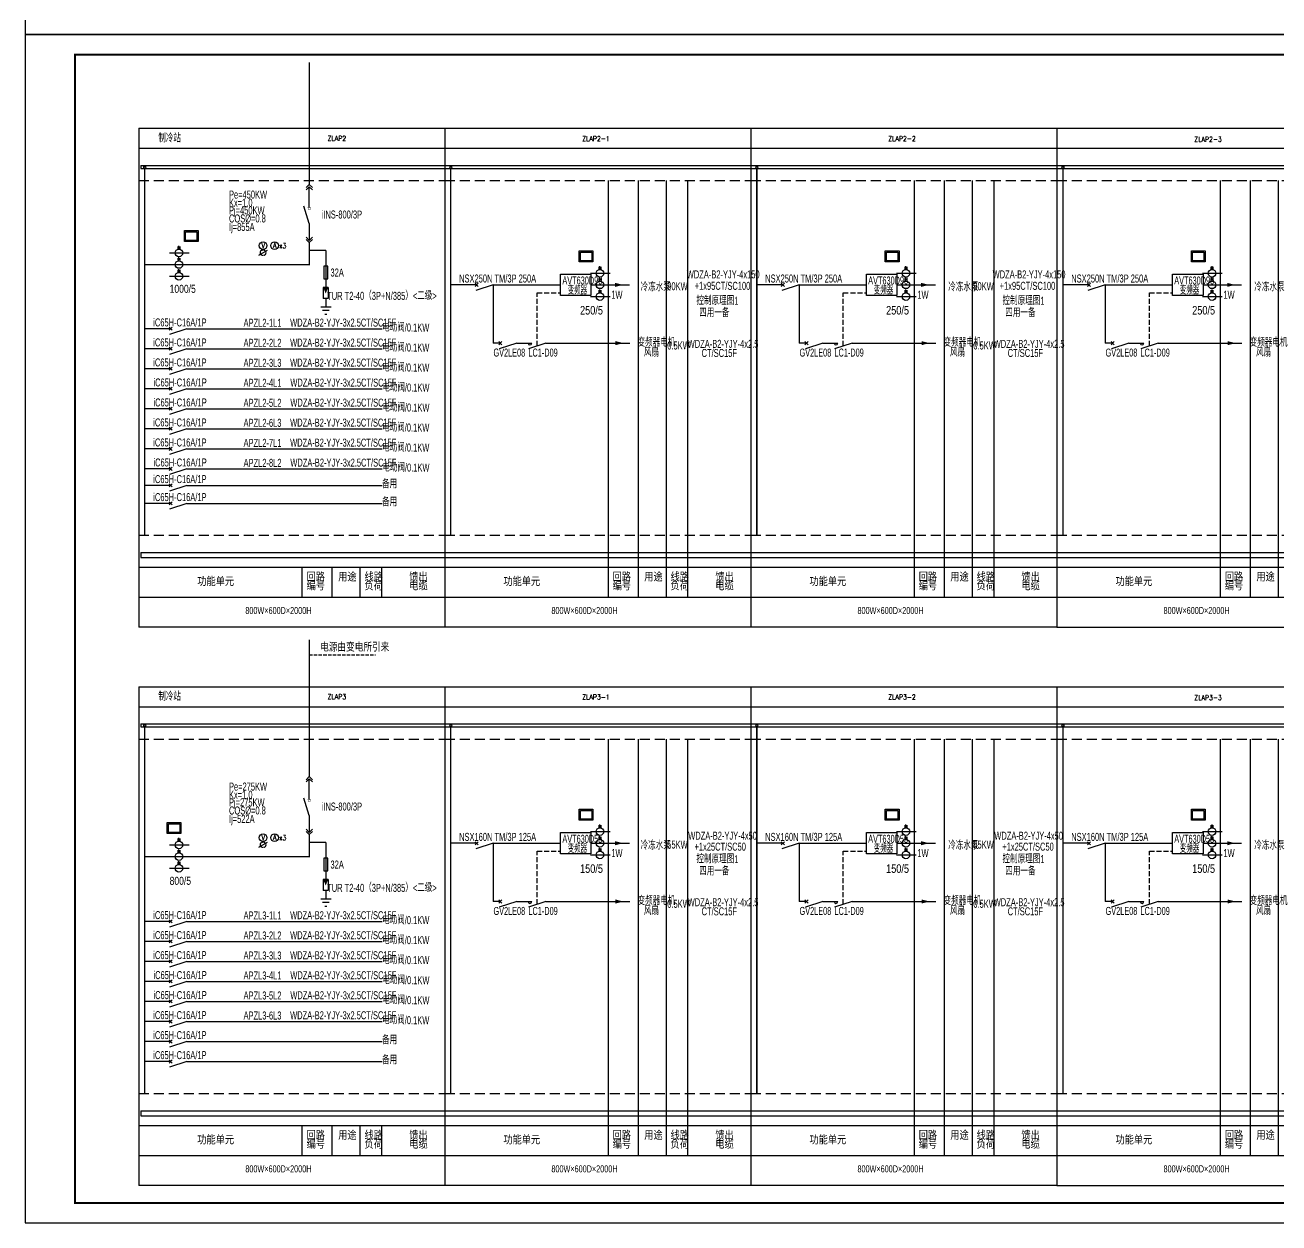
# Model space of a CAD drawing. Extents: x 562591 to 1355713, y 459382 to 835216.
# Drawn here: x 1229613 to 1292293, y 459382 to 519257 of the extents above; entities that cross this region are included whole.
import ezdxf
from ezdxf.enums import TextEntityAlignment as Align

# ---------------------------------------------------------------- set-up
doc = ezdxf.new("R2010")
doc.units = 0
doc.header["$LTSCALE"] = 1000
doc.header["$MEASUREMENT"] = 0
for name, pattern in [('__DASH', [0.35, 0.25, -0.1]), ('DASH', [0.35, 0.25, -0.1]), ('DASHED', [0.75, 0.5, -0.25])]:
    doc.linetypes.add(name, pattern=pattern)
for name, color, linetype in [('1', 8, 'Continuous'), ('ELEC', 3, 'Continuous'), ('elegend', 4, 'Continuous'), ('ENGLISH', 4, 'Continuous'), ('epath', 1, 'Continuous'), ('etext', 3, 'Continuous'), ('etxt', 3, 'Continuous'), ('G', 3, 'Continuous'), ('KX', 3, 'Continuous'), ('LINEAR', 1, 'Continuous'), ('R', 1, 'Continuous'), ('S3', 50, 'Continuous'), ('TEL_TITLE', 7, 'Continuous'), ('WIRE-照明', 1, 'Continuous'), ('动力平面尺寸标注层', 4, 'Continuous'), ('标注-动力', 7, 'Continuous'), ('照明平面导线层', 1, 'Continuous'), ('照明系统层', 1, 'Continuous')]:
    doc.layers.add(name, color=color, linetype=linetype)
doc.styles.add('denggao', font='jrs.shx', dxfattribs={"width": 0.7, "height": 400, "bigfont": 'hztxt.shx'})
doc.styles.add('hz', font='jrs.shx', dxfattribs={"width": 0.7, "bigfont": 'hztxt.shx'})
doc.styles.add('JHZ', font='jrs.shx', dxfattribs={"width": 0.5, "bigfont": 'hztxt.shx'})
doc.styles.add('ROMANS', font='ROMANS.shx', dxfattribs={"width": 0.8})

msp = doc.modelspace()

# ---------------------------------------------------------------- linework, layer by layer
at = {"color": 3, "ltscale": 0.3}
for p, q in [((1235404, 512233), (1281195, 512233, 0)), ((1235404, 512233), (1235404, 512083)), ((1235404, 512083), (1281195, 512083, 0)), ((1235404, 484323), (1281195, 484323, 0)), ((1235404, 484323), (1235404, 484173)), ((1235404, 484173), (1281195, 484173, 0))]:
    msp.add_line(p, q, dxfattribs=at)
at = {"color": 9, "linetype": 'DASHED'}
for p, q in [((1235295, 511480), (1250595, 511480, 0)), ((1250595, 511480, 0), (1250595, 511480, 0)), ((1250595, 511480, 0), (1265895, 511480, 0)), ((1265895, 511480, 0), (1281195, 511480, 0)), ((1281195, 511480, 0), (1281195, 511480, 0)), ((1281195, 511480, 0), (1296495, 511480, 0)), ((1235295, 493762, 0), (1250595, 493762, 0)), ((1250595, 493762, 0), (1250595, 493762, 0)), ((1250595, 493762, 0), (1265895, 493762, 0)), ((1265895, 493762, 0), (1281195, 493762, 0)), ((1281195, 493762, 0), (1281195, 493762, 0)), ((1281195, 493762, 0), (1296495, 493762, 0)), ((1235295, 483570), (1250595, 483570, 0)), ((1250595, 483570, 0), (1250595, 483570, 0)), ((1250595, 483570, 0), (1265895, 483570, 0)), ((1265895, 483570, 0), (1281195, 483570, 0)), ((1281195, 483570, 0), (1281195, 483570, 0)), ((1281195, 483570, 0), (1296495, 483570, 0)), ((1235295, 465852, 0), (1250595, 465852, 0)), ((1250595, 465852, 0), (1250595, 465852, 0)), ((1250595, 465852, 0), (1265895, 465852, 0)), ((1265895, 465852, 0), (1281195, 465852, 0)), ((1281195, 465852, 0), (1281195, 465852, 0)), ((1281195, 465852, 0), (1296495, 465852, 0))]:
    msp.add_line(p, q, dxfattribs=at)
at = {"color": 1, "ltscale": 0.3}
for p, q in [((1255652, 506271, 0), (1256381, 506271, 0)), ((1270952, 506271, 0), (1271681, 506271, 0)), ((1286252, 506271, 0), (1286981, 506271, 0)), ((1255652, 503358, 0), (1259846, 503358, 0)), ((1270952, 503358, 0), (1275146, 503358, 0)), ((1286252, 503358, 0), (1290446, 503358, 0)), ((1270952, 478361, 0), (1271681, 478361, 0)), ((1286252, 478361, 0), (1286981, 478361, 0)), ((1255652, 475448, 0), (1259846, 475448, 0)), ((1270952, 475448, 0), (1275146, 475448, 0)), ((1286252, 475448, 0), (1290446, 475448, 0))]:
    msp.add_line(p, q, dxfattribs=at)
at = {"layer": '1', "color": 7, "linetype": 'Continuous', "const_width": 15, "elevation": 0}
for points in [[(1243727, 510158), (1243910, 510158)], [(1243727, 480565), (1243910, 480565)]]:
    msp.add_lwpolyline(points, dxfattribs=at)
at = {"layer": '1', "color": 7, "linetype": 'Continuous', "const_width": 16.7, "elevation": 0}
for points in [[(1243822, 510144, 1), (1243822, 510027, 1)], [(1243822, 480551, 1), (1243822, 480435, 1)]]:
    msp.add_lwpolyline(points, format="xyb", close=True, dxfattribs=at)
at = {"layer": 'ELEC', "color": 7, "ltscale": 0.67}
for p, q in [((1243819, 511286, 0), (1243663, 511131, 0)), ((1243819, 511176, 0), (1243663, 511021, 0)), ((1243819, 511286, 0), (1243974, 511131, 0)), ((1243819, 511176, 0), (1243974, 511021, 0)), ((1243822, 509331, 0), (1243540, 510200, 0)), ((1243819, 508494, 0), (1243663, 508650, 0)), ((1243819, 508384, 0), (1243663, 508540, 0)), ((1243819, 508494, 0), (1243974, 508650, 0)), ((1243819, 508384, 0), (1243974, 508540, 0)), ((1255652, 503358, 0), (1254784, 503076, 0)), ((1270952, 503358, 0), (1270084, 503076, 0)), ((1286252, 503358, 0), (1285384, 503076, 0)), ((1243819, 481694, 0), (1243663, 481538, 0)), ((1243819, 481584, 0), (1243663, 481428, 0)), ((1243819, 481694, 0), (1243974, 481538, 0)), ((1243819, 481584, 0), (1243974, 481428, 0)), ((1243822, 479739, 0), (1243540, 480607, 0)), ((1243819, 478902, 0), (1243663, 479057, 0)), ((1243819, 478792, 0), (1243663, 478947, 0)), ((1243819, 478902, 0), (1243974, 479057, 0)), ((1243819, 478792, 0), (1243974, 478947, 0)), ((1255652, 475448, 0), (1254784, 475166, 0)), ((1270952, 475448, 0), (1270084, 475166, 0)), ((1286252, 475448, 0), (1285384, 475166, 0))]:
    msp.add_line(p, q, dxfattribs=at)
at = {"layer": 'ELEC', "color": 1, "ltscale": 0.67}
for p, q in [((1243819, 510158, 0), (1243819, 511176, 0)), ((1243819, 509345, 0), (1243819, 508494, 0)), ((1257900, 506271, 0), (1259827, 506271, 0)), ((1273200, 506271, 0), (1275127, 506271, 0)), ((1288500, 506271, 0), (1290427, 506271, 0)), ((1243819, 480565, 0), (1243819, 481584, 0)), ((1243819, 479753, 0), (1243819, 478902, 0)), ((1257900, 478361, 0), (1259827, 478361, 0)), ((1273200, 478361, 0), (1275127, 478361, 0)), ((1288500, 478361, 0), (1290427, 478361, 0))]:
    msp.add_line(p, q, dxfattribs=at)
at = {"layer": 'ELEC', "color": 7}
for p, q in [((1252271, 506194, 0), (1252118, 506348, 0)), ((1252118, 506194, 0), (1252271, 506348, 0)), ((1252271, 506194, 0), (1252118, 506348, 0)), ((1252118, 506194, 0), (1252271, 506348, 0)), ((1253007, 506271, 0), (1252139, 505989, 0)), ((1253007, 506271, 0), (1252139, 505989, 0)), ((1267571, 506194, 0), (1267418, 506348, 0)), ((1267418, 506194, 0), (1267571, 506348, 0)), ((1267571, 506194, 0), (1267418, 506348, 0)), ((1267418, 506194, 0), (1267571, 506348, 0)), ((1268307, 506271, 0), (1267439, 505989, 0)), ((1268307, 506271, 0), (1267439, 505989, 0)), ((1282871, 506194, 0), (1282718, 506348, 0)), ((1282718, 506194, 0), (1282871, 506348, 0)), ((1282871, 506194, 0), (1282718, 506348, 0)), ((1282718, 506194, 0), (1282871, 506348, 0)), ((1283607, 506271, 0), (1282739, 505989, 0)), ((1283607, 506271, 0), (1282739, 505989, 0)), ((1236963, 504000, 0), (1236810, 504153, 0)), ((1236810, 504000, 0), (1236963, 504153, 0)), ((1237699, 504076, 0), (1236831, 503795, 0)), ((1253453, 503281, 0), (1253299, 503435, 0)), ((1253299, 503281, 0), (1253453, 503435, 0)), ((1253453, 503281, 0), (1253299, 503435, 0)), ((1253299, 503281, 0), (1253453, 503435, 0)), ((1254189, 503358, 0), (1253320, 503076, 0)), ((1254189, 503358, 0), (1253320, 503076, 0)), ((1268753, 503281, 0), (1268599, 503435, 0)), ((1268599, 503281, 0), (1268753, 503435, 0)), ((1268753, 503281, 0), (1268599, 503435, 0)), ((1268599, 503281, 0), (1268753, 503435, 0)), ((1269489, 503358, 0), (1268620, 503076, 0)), ((1269489, 503358, 0), (1268620, 503076, 0)), ((1284053, 503281, 0), (1283899, 503435, 0)), ((1283899, 503281, 0), (1284053, 503435, 0)), ((1284053, 503281, 0), (1283899, 503435, 0)), ((1283899, 503281, 0), (1284053, 503435, 0)), ((1284789, 503358, 0), (1283920, 503076, 0)), ((1284789, 503358, 0), (1283920, 503076, 0)), ((1236963, 503000, 0), (1236810, 503153, 0)), ((1236810, 503000, 0), (1236963, 503153, 0)), ((1237699, 503076, 0), (1236831, 502795, 0)), ((1236963, 502000, 0), (1236810, 502153, 0)), ((1236810, 502000, 0), (1236963, 502153, 0)), ((1237699, 502076, 0), (1236831, 501795, 0)), ((1236971, 501000, 0), (1236818, 501153, 0)), ((1236818, 501000, 0), (1236971, 501153, 0)), ((1237707, 501076, 0), (1236839, 500795, 0)), ((1236971, 500000, 0), (1236818, 500153, 0)), ((1236818, 500000, 0), (1236971, 500153, 0)), ((1237707, 500076, 0), (1236839, 499795, 0)), ((1236963, 499000, 0), (1236810, 499153, 0)), ((1236810, 499000, 0), (1236963, 499153, 0)), ((1237699, 499076, 0), (1236831, 498795, 0)), ((1236963, 498000, 0), (1236810, 498153, 0)), ((1236810, 498000, 0), (1236963, 498153, 0)), ((1237699, 498076, 0), (1236831, 497795, 0)), ((1236971, 497000, 0), (1236818, 497153, 0)), ((1236818, 497000, 0), (1236971, 497153, 0)), ((1237707, 497076, 0), (1236839, 496795, 0)), ((1236963, 496169, 0), (1236810, 496322, 0)), ((1236810, 496169, 0), (1236963, 496322, 0)), ((1237699, 496245, 0), (1236831, 495964, 0)), ((1236963, 495269, 0), (1236810, 495422, 0)), ((1236810, 495269, 0), (1236963, 495422, 0)), ((1237699, 495346, 0), (1236831, 495064, 0)), ((1252271, 478284, 0), (1252118, 478438, 0)), ((1252118, 478284, 0), (1252271, 478438, 0)), ((1252271, 478284, 0), (1252118, 478438, 0)), ((1252118, 478284, 0), (1252271, 478438, 0)), ((1253007, 478361, 0), (1252139, 478079, 0)), ((1253007, 478361, 0), (1252139, 478079, 0)), ((1267571, 478284, 0), (1267418, 478438, 0)), ((1267418, 478284, 0), (1267571, 478438, 0)), ((1267571, 478284, 0), (1267418, 478438, 0)), ((1267418, 478284, 0), (1267571, 478438, 0)), ((1268307, 478361, 0), (1267439, 478079, 0)), ((1268307, 478361, 0), (1267439, 478079, 0)), ((1282871, 478284, 0), (1282718, 478438, 0)), ((1282718, 478284, 0), (1282871, 478438, 0)), ((1282871, 478284, 0), (1282718, 478438, 0)), ((1282718, 478284, 0), (1282871, 478438, 0)), ((1283607, 478361, 0), (1282739, 478079, 0)), ((1283607, 478361, 0), (1282739, 478079, 0)), ((1253453, 475371, 0), (1253299, 475524, 0)), ((1253299, 475371, 0), (1253453, 475524, 0)), ((1253453, 475371, 0), (1253299, 475524, 0)), ((1253299, 475371, 0), (1253453, 475524, 0)), ((1254189, 475448, 0), (1253320, 475166, 0)), ((1254189, 475448, 0), (1253320, 475166, 0)), ((1268753, 475371, 0), (1268599, 475524, 0)), ((1268599, 475371, 0), (1268753, 475524, 0)), ((1268753, 475371, 0), (1268599, 475524, 0)), ((1268599, 475371, 0), (1268753, 475524, 0)), ((1269489, 475448, 0), (1268620, 475166, 0)), ((1269489, 475448, 0), (1268620, 475166, 0)), ((1284053, 475371, 0), (1283899, 475524, 0)), ((1283899, 475371, 0), (1284053, 475524, 0)), ((1284053, 475371, 0), (1283899, 475524, 0)), ((1283899, 475371, 0), (1284053, 475524, 0)), ((1284789, 475448, 0), (1283920, 475166, 0)), ((1284789, 475448, 0), (1283920, 475166, 0)), ((1236963, 474375, 0), (1236810, 474528, 0)), ((1236810, 474375, 0), (1236963, 474528, 0)), ((1237699, 474452, 0), (1236831, 474170, 0)), ((1236963, 473375, 0), (1236810, 473528, 0)), ((1236810, 473375, 0), (1236963, 473528, 0)), ((1237699, 473452, 0), (1236831, 473170, 0)), ((1236963, 472375, 0), (1236810, 472528, 0)), ((1236810, 472375, 0), (1236963, 472528, 0)), ((1237699, 472452, 0), (1236831, 472170, 0)), ((1236971, 471375, 0), (1236818, 471528, 0)), ((1236818, 471375, 0), (1236971, 471528, 0)), ((1237707, 471452, 0), (1236839, 471170, 0)), ((1236971, 470375, 0), (1236818, 470528, 0)), ((1236818, 470375, 0), (1236971, 470528, 0)), ((1237707, 470452, 0), (1236839, 470170, 0)), ((1236963, 469375, 0), (1236810, 469528, 0)), ((1236810, 469375, 0), (1236963, 469528, 0)), ((1237699, 469452, 0), (1236831, 469170, 0)), ((1236963, 468375, 0), (1236810, 468528, 0)), ((1236810, 468375, 0), (1236963, 468528, 0)), ((1237699, 468452, 0), (1236831, 468170, 0)), ((1236963, 467375, 0), (1236810, 467528, 0)), ((1236810, 467375, 0), (1236963, 467528, 0)), ((1237699, 467452, 0), (1236831, 467170, 0))]:
    msp.add_line(p, q, dxfattribs=at)
at = {"layer": 'ELEC', "linetype": 'DASH', "ltscale": 0.67}
msp.add_line((1243819, 487770, 0), (1247135, 487770, 0), dxfattribs=at)
at = {"layer": 'ELEC'}
for centre in [(1235595, 512158, 0), (1250895, 512158), (1266195, 512158, 0), (1281495, 512158, 0), (1235595, 484248, 0), (1250895, 484248), (1266195, 484248, 0), (1281495, 484248, 0)]:
    msp.add_circle(centre, 53.6, dxfattribs=at)
at = {"layer": 'ELEC', "color": 7, "ltscale": 0.67}
for centre in [(1254850, 503358, 0), (1270150, 503358, 0), (1285450, 503358, 0), (1254850, 475448, 0), (1270150, 475448, 0), (1285450, 475448, 0)]:
    msp.add_arc(centre, 91.8, 180, 0, dxfattribs=at)
at = {"layer": 'elegend', "color": 3, "linetype": 'Continuous'}
for p, q in [((1244766, 506142, 0), (1244516, 506142, 0)), ((1244766, 506142, 0), (1244766, 505595, 0)), ((1244766, 505595, 0), (1244516, 505595, 0)), ((1244766, 476549, 0), (1244516, 476549, 0)), ((1244766, 476549, 0), (1244766, 476003, 0)), ((1244766, 476003, 0), (1244516, 476003, 0))]:
    msp.add_line(p, q, dxfattribs=at)
for points in [[(1244641, 505838, 0), (1244766, 506142, 0), (1244516, 506142, 0), (1244766, 506142, 0)], [(1244641, 476246, 0), (1244766, 476549, 0), (1244516, 476549, 0), (1244766, 476549, 0)]]:
    msp.add_solid(points, dxfattribs=at)
at = {"layer": 'epath'}
for p, q in [((1244641, 507988, 0), (1243819, 507988, 0)), ((1252195, 506271, 0), (1250895, 506271, 0)), ((1252195, 506271, 0), (1250895, 506271, 0)), ((1252195, 506271, 0), (1250895, 506271, 0)), ((1253007, 506271, 0), (1255652, 506271, 0)), ((1267495, 506271, 0), (1266195, 506271, 0)), ((1267495, 506271, 0), (1266195, 506271, 0)), ((1267495, 506271, 0), (1266195, 506271, 0)), ((1268307, 506271, 0), (1270952, 506271, 0)), ((1282795, 506271, 0), (1281495, 506271, 0)), ((1282795, 506271, 0), (1281495, 506271, 0)), ((1282795, 506271, 0), (1281495, 506271, 0)), ((1283607, 506271, 0), (1286252, 506271, 0)), ((1236887, 504076, 0), (1235587, 504076, 0)), ((1237699, 504076, 0), (1247457, 504076, 0)), ((1254189, 503358, 0), (1254942, 503358, 0)), ((1269489, 503358, 0), (1270242, 503358, 0)), ((1284789, 503358, 0), (1285542, 503358, 0)), ((1236887, 503076, 0), (1235587, 503076, 0)), ((1237699, 503076, 0), (1247457, 503076, 0)), ((1236887, 502076, 0), (1235587, 502076, 0)), ((1237699, 502076, 0), (1247457, 502076, 0)), ((1236895, 501076, 0), (1235595, 501076, 0)), ((1237707, 501076, 0), (1247465, 501076, 0)), ((1236895, 500076, 0), (1235595, 500076, 0)), ((1237707, 500076, 0), (1247465, 500076, 0)), ((1236887, 499076, 0), (1235587, 499076, 0)), ((1237699, 499076, 0), (1247457, 499076, 0)), ((1236887, 498076, 0), (1235587, 498076, 0)), ((1237699, 498076, 0), (1247457, 498076, 0)), ((1236895, 497076, 0), (1235595, 497076, 0)), ((1237707, 497076, 0), (1247465, 497076, 0)), ((1236887, 496245, 0), (1235587, 496245, 0)), ((1237699, 496245, 0), (1247457, 496245, 0)), ((1236887, 495346, 0), (1235587, 495346, 0)), ((1237699, 495346, 0), (1247457, 495346, 0)), ((1244641, 478396, 0), (1243819, 478396, 0)), ((1252195, 478361, 0), (1250895, 478361, 0)), ((1252195, 478361, 0), (1250895, 478361, 0)), ((1252195, 478361, 0), (1250895, 478361, 0)), ((1253007, 478361, 0), (1256381, 478361, 0)), ((1267495, 478361, 0), (1266195, 478361, 0)), ((1267495, 478361, 0), (1266195, 478361, 0)), ((1267495, 478361, 0), (1266195, 478361, 0)), ((1268307, 478361, 0), (1270952, 478361, 0)), ((1282795, 478361, 0), (1281495, 478361, 0)), ((1282795, 478361, 0), (1281495, 478361, 0)), ((1282795, 478361, 0), (1281495, 478361, 0)), ((1283607, 478361, 0), (1286252, 478361, 0)), ((1254189, 475448, 0), (1254942, 475448, 0)), ((1269489, 475448, 0), (1270242, 475448, 0)), ((1284789, 475448, 0), (1285542, 475448, 0)), ((1236887, 474452, 0), (1235587, 474452, 0)), ((1237699, 474452, 0), (1247457, 474452, 0)), ((1236887, 473452, 0), (1235587, 473452, 0)), ((1237699, 473452, 0), (1247457, 473452, 0)), ((1236887, 472452, 0), (1235587, 472452, 0)), ((1237699, 472452, 0), (1247457, 472452, 0)), ((1236895, 471452, 0), (1235595, 471452, 0)), ((1237707, 471452, 0), (1247465, 471452, 0)), ((1236895, 470452, 0), (1235595, 470452, 0)), ((1237707, 470452, 0), (1247465, 470452, 0)), ((1236887, 469452, 0), (1235587, 469452, 0)), ((1237699, 469452, 0), (1247457, 469452, 0)), ((1236887, 468452, 0), (1235587, 468452, 0)), ((1237699, 468452, 0), (1247457, 468452, 0)), ((1236887, 467452, 0), (1235587, 467452, 0)), ((1237699, 467452, 0), (1247457, 467452, 0))]:
    msp.add_line(p, q, dxfattribs=at)
at = {"layer": 'etext', "elevation": 0}
for points in [[(1259108, 506271, 202, 0, 0), (1259506, 506271, 0, 0, 0)], [(1274408, 506271, 202, 0, 0), (1274806, 506271, 0, 0, 0)], [(1289708, 506271, 202, 0, 0), (1290106, 506271, 0, 0, 0)], [(1259127, 503358, 202, 0, 0), (1259525, 503358, 0, 0, 0)], [(1274427, 503358, 202, 0, 0), (1274825, 503358, 0, 0, 0)], [(1289727, 503358, 202, 0, 0), (1290125, 503358, 0, 0, 0)], [(1259108, 478361, 202, 0, 0), (1259506, 478361, 0, 0, 0)], [(1274408, 478361, 202, 0, 0), (1274806, 478361, 0, 0, 0)], [(1289708, 478361, 202, 0, 0), (1290106, 478361, 0, 0, 0)], [(1259127, 475448, 202, 0, 0), (1259525, 475448, 0, 0, 0)], [(1274427, 475448, 202, 0, 0), (1274825, 475448, 0, 0, 0)], [(1289727, 475448, 202, 0, 0), (1290125, 475448, 0, 0, 0)]]:
    msp.add_lwpolyline(points, format="xyseb", dxfattribs=at)
at = {"layer": 'etxt'}
for p, q in [((1244516, 506142, 0), (1244516, 505595, 0)), ((1244516, 476549, 0), (1244516, 476003, 0))]:
    msp.add_line(p, q, dxfattribs=at)
at = {"layer": 'G'}
for p, q in [((1237225, 508175, 0), (1237382, 508175, 0)), ((1237225, 508112, 0), (1237382, 508112, 0)), ((1237304, 508056, 0), (1237304, 508228, 0)), ((1241294, 507757), (1241737, 508014)), ((1241466, 508045), (1241466, 507993)), ((1241466, 507757), (1241466, 507721)), ((1241556, 508045), (1241556, 507993)), ((1241556, 507757), (1241556, 507721)), ((1237225, 507594, 0), (1237382, 507594, 0)), ((1237225, 507531, 0), (1237382, 507531, 0)), ((1237304, 507476, 0), (1237304, 507648, 0)), ((1237225, 507007, 0), (1237382, 507007, 0)), ((1237225, 506944, 0), (1237382, 506944, 0)), ((1237304, 506889, 0), (1237304, 507061, 0)), ((1235407, 492896, 0), (1281195, 492896, 0)), ((1235407, 492896, 0), (1235407, 492646, 0)), ((1235407, 492646, 0), (1281195, 492646, 0)), ((1237225, 478582, 0), (1237382, 478582, 0)), ((1237225, 478519, 0), (1237382, 478519, 0)), ((1237304, 478464, 0), (1237304, 478636, 0)), ((1241294, 478165), (1241737, 478422)), ((1241466, 478453), (1241466, 478400)), ((1241556, 478453), (1241556, 478400)), ((1237225, 478002, 0), (1237382, 478002, 0)), ((1237225, 477939, 0), (1237382, 477939, 0)), ((1237304, 477883, 0), (1237304, 478055, 0)), ((1241466, 478165), (1241466, 478128)), ((1241556, 478165), (1241556, 478128)), ((1237225, 477415, 0), (1237382, 477415, 0)), ((1237225, 477352, 0), (1237382, 477352, 0)), ((1237304, 477296, 0), (1237304, 477469, 0)), ((1235407, 464986, 0), (1281195, 464986, 0)), ((1235407, 464986, 0), (1235407, 464736, 0)), ((1235407, 464736, 0), (1281195, 464736, 0))]:
    msp.add_line(p, q, dxfattribs=at)
at = {"layer": 'G', "const_width": 70, "elevation": 0}
for points in [[(1243819, 517395), (1243819, 511286)], [(1235595, 512085), (1235595, 493762)], [(1250895, 512085), (1250895, 493762)], [(1266195, 512085), (1266195, 493762)], [(1281495, 512085), (1281495, 493762)], [(1243819, 508384), (1243819, 507287), (1235591, 507287)], [(1243819, 488537), (1243819, 481694)], [(1235595, 484175), (1235595, 465852)], [(1250895, 484175), (1250895, 465852)], [(1266195, 484175), (1266195, 465852)], [(1281495, 484175), (1281495, 465852)], [(1243819, 478792), (1243819, 477694), (1235591, 477694)]]:
    msp.add_lwpolyline(points, dxfattribs=at)
at = {"layer": 'G', "color": 4}
for points in [[(1241742, 508017, 0, 51.2, 0), (1241521, 507889, 51.2, 51.2, 0)], [(1241742, 478425, 0, 51.2, 0), (1241521, 478296, 51.2, 51.2, 0)]]:
    msp.add_lwpolyline(points, format="xyseb", dxfattribs=at)
at = {"layer": 'G'}
for centre, radius in [((1241511, 508232), 192), ((1242086, 508232), 192), ((1237304, 507867, 0), 189), ((1237304, 507287, 0), 189), ((1237304, 506700, 0), 189), ((1237304, 478275, 0), 189), ((1241511, 478639), 192), ((1242086, 478639), 192), ((1237304, 477694, 0), 189), ((1237304, 477107, 0), 189)]:
    msp.add_circle(centre, radius, dxfattribs=at)
for centre, start, end in [((1241476, 507875), 94.55199, 265.44801), ((1241546, 507875), 274.55199, 85.44801), ((1241476, 478282), 94.55199, 265.44801), ((1241546, 478282), 274.55199, 85.44801)]:
    msp.add_arc(centre, 118, start, end, dxfattribs=at)
at = {"layer": 'KX', "color": 3}
for p, q in [((1244540, 507207, 0), (1244540, 506569, 0)), ((1244742, 507207, 0), (1244540, 507207, 0)), ((1244742, 506569, 0), (1244742, 507207, 0)), ((1244540, 506569, 0), (1244742, 506569, 0)), ((1244390, 505167, 0), (1244912, 505167, 0)), ((1244807, 504992, 0), (1244484, 504992, 0)), ((1244692, 504788, 0), (1244595, 504788, 0)), ((1244540, 477614, 0), (1244540, 476977, 0)), ((1244742, 477614, 0), (1244540, 477614, 0)), ((1244742, 476977, 0), (1244742, 477614, 0)), ((1244540, 476977, 0), (1244742, 476977, 0)), ((1244390, 475575, 0), (1244912, 475575, 0)), ((1244807, 475399, 0), (1244484, 475399, 0)), ((1244692, 475196, 0), (1244595, 475196, 0))]:
    msp.add_line(p, q, dxfattribs=at)
at = {"layer": 'LINEAR', "linetype": 'Continuous'}
for p, q in [((1244641, 507988, 0), (1244641, 506142, 0)), ((1244651, 505594, 0), (1244651, 505167, 0)), ((1244641, 478396, 0), (1244641, 476549, 0)), ((1244651, 476001, 0), (1244651, 475575, 0))]:
    msp.add_line(p, q, dxfattribs=at)
at = {"layer": 'R', "color": 6}
for p, q in [((1236825, 507867, 0), (1237810, 507867, 0)), ((1236825, 506700, 0), (1237810, 506700, 0)), ((1236825, 478275, 0), (1237810, 478275, 0)), ((1236825, 477107, 0), (1237810, 477107, 0))]:
    msp.add_line(p, q, dxfattribs=at)
at = {"layer": 'S3', "color": 3}
for p, q in [((1235295, 514096), (1235295, 489161, 0)), ((1235295, 514096), (1281195, 514096, 0)), ((1250595, 514096, 0), (1250595, 489161, 0)), ((1250595, 514096, 0), (1250595, 489161, 0)), ((1250595, 514096, 0), (1250595, 489161, 0)), ((1250595, 514096, 0), (1250595, 489161, 0)), ((1250595, 514096, 0), (1250595, 489161, 0)), ((1265895, 514096, 0), (1265895, 489161, 0)), ((1265895, 514096, 0), (1265895, 489161, 0)), ((1265895, 514096, 0), (1265895, 489161, 0)), ((1265895, 514096, 0), (1265895, 489161, 0)), ((1265895, 514096, 0), (1265895, 489161, 0)), ((1265895, 514096, 0), (1265895, 489161, 0)), ((1265895, 514096, 0), (1265895, 489161, 0)), ((1265895, 514096, 0), (1265895, 489161, 0)), ((1265895, 514096, 0), (1265895, 489161, 0)), ((1265895, 514096, 0), (1265895, 489161, 0)), ((1265895, 514096, 0), (1265895, 489161, 0)), ((1281195, 514096, 0), (1281195, 489161, 0)), ((1281195, 514096, 0), (1281195, 489161, 0)), ((1281195, 514096, 0), (1281195, 489161, 0)), ((1281195, 514096, 0), (1281195, 489161, 0)), ((1281195, 514096, 0), (1281195, 489161, 0)), ((1281195, 514096, 0), (1281195, 489161, 0)), ((1281195, 514096, 0), (1281195, 489161, 0)), ((1281195, 514096, 0), (1281195, 489161, 0)), ((1281195, 514096, 0), (1281195, 489161, 0)), ((1281195, 514096, 0), (1281195, 489161, 0)), ((1281195, 514096, 0), (1281195, 489161, 0)), ((1281195, 514096, 0), (1281195, 489161, 0)), ((1281195, 514096, 0), (1281195, 489161, 0)), ((1281195, 514096, 0), (1281195, 489161, 0)), ((1281195, 514096, 0), (1281195, 489161, 0)), ((1281195, 514096, 0), (1281195, 489161, 0)), ((1281195, 514096, 0), (1281195, 489161, 0)), ((1281195, 514096, 0), (1281195, 489161, 0)), ((1281195, 514096, 0), (1296495, 514096, 0)), ((1235295, 513096, 0), (1281195, 513096, 0)), ((1281195, 513096, 0), (1296495, 513096, 0)), ((1281195, 512233, 0), (1296495, 512233, 0)), ((1258755, 511480), (1258755, 490661, 0)), ((1260255, 511480), (1260255, 490661, 0)), ((1261655, 511480), (1261655, 490661, 0)), ((1262735, 511480), (1262735, 490661, 0)), ((1274055, 511480, 0), (1274055, 490661, 0)), ((1275555, 511480, 0), (1275555, 490661, 0)), ((1276955, 511480, 0), (1276955, 490661, 0)), ((1278035, 511480, 0), (1278035, 490661, 0)), ((1281195, 512083, 0), (1296495, 512083, 0)), ((1289355, 511480, 0), (1289355, 490661, 0)), ((1290855, 511480, 0), (1290855, 490661, 0)), ((1292255, 511480, 0), (1292255, 490661, 0)), ((1281195, 492896, 0), (1296495, 492896, 0)), ((1235295, 492161, 0), (1281195, 492161, 0)), ((1243455, 492161, 0), (1243455, 490661, 0)), ((1244955, 492161, 0), (1244955, 490661, 0)), ((1246355, 492161, 0), (1246355, 490661, 0)), ((1247435, 492161, 0), (1247435, 490661, 0)), ((1281195, 492646, 0), (1296495, 492646, 0)), ((1281195, 492161, 0), (1296495, 492161, 0)), ((1235295, 490661, 0), (1250595, 490661, 0)), ((1235295, 490661, 0), (1281195, 490661, 0)), ((1281195, 490661, 0), (1296495, 490661, 0)), ((1235295, 489173, 0), (1281195, 489173, 0)), ((1281195, 489161, 0), (1296495, 489161, 0)), ((1235295, 486186), (1235295, 461251, 0)), ((1235295, 486186), (1281195, 486186, 0)), ((1250595, 486186, 0), (1250595, 461251, 0)), ((1250595, 486186, 0), (1250595, 461251, 0)), ((1250595, 486186, 0), (1250595, 461251, 0)), ((1250595, 486186, 0), (1250595, 461251, 0)), ((1250595, 486186, 0), (1250595, 461251, 0)), ((1265895, 486186, 0), (1265895, 461251, 0)), ((1265895, 486186, 0), (1265895, 461251, 0)), ((1265895, 486186, 0), (1265895, 461251, 0)), ((1265895, 486186, 0), (1265895, 461251, 0)), ((1265895, 486186, 0), (1265895, 461251, 0)), ((1265895, 486186, 0), (1265895, 461251, 0)), ((1265895, 486186, 0), (1265895, 461251, 0)), ((1265895, 486186, 0), (1265895, 461251, 0)), ((1265895, 486186, 0), (1265895, 461251, 0)), ((1265895, 486186, 0), (1265895, 461251, 0)), ((1265895, 486186, 0), (1265895, 461251, 0)), ((1281195, 486186, 0), (1281195, 461251, 0)), ((1281195, 486186, 0), (1281195, 461251, 0)), ((1281195, 486186, 0), (1281195, 461251, 0)), ((1281195, 486186, 0), (1281195, 461251, 0)), ((1281195, 486186, 0), (1281195, 461251, 0)), ((1281195, 486186, 0), (1281195, 461251, 0)), ((1281195, 486186, 0), (1281195, 461251, 0)), ((1281195, 486186, 0), (1281195, 461251, 0)), ((1281195, 486186, 0), (1281195, 461251, 0)), ((1281195, 486186, 0), (1281195, 461251, 0)), ((1281195, 486186, 0), (1281195, 461251, 0)), ((1281195, 486186, 0), (1281195, 461251, 0)), ((1281195, 486186, 0), (1281195, 461251, 0)), ((1281195, 486186, 0), (1281195, 461251, 0)), ((1281195, 486186, 0), (1281195, 461251, 0)), ((1281195, 486186, 0), (1281195, 461251, 0)), ((1281195, 486186, 0), (1281195, 461251, 0)), ((1281195, 486186, 0), (1281195, 461251, 0)), ((1281195, 486186, 0), (1296495, 486186, 0)), ((1235295, 485186, 0), (1281195, 485186, 0)), ((1281195, 485186, 0), (1296495, 485186, 0)), ((1281195, 484323, 0), (1296495, 484323, 0)), ((1281195, 484173, 0), (1296495, 484173, 0)), ((1258755, 483570), (1258755, 462751, 0)), ((1260255, 483570), (1260255, 462751, 0)), ((1261655, 483570), (1261655, 462751, 0)), ((1262735, 483570), (1262735, 462751, 0)), ((1274055, 483570, 0), (1274055, 462751, 0)), ((1275555, 483570, 0), (1275555, 462751, 0)), ((1276955, 483570, 0), (1276955, 462751, 0)), ((1278035, 483570, 0), (1278035, 462751, 0)), ((1289355, 483570, 0), (1289355, 462751, 0)), ((1290855, 483570, 0), (1290855, 462751, 0)), ((1292255, 483570, 0), (1292255, 462751, 0)), ((1281195, 464986, 0), (1296495, 464986, 0)), ((1281195, 464736, 0), (1296495, 464736, 0)), ((1235295, 464251, 0), (1281195, 464251, 0)), ((1243455, 464251, 0), (1243455, 462751, 0)), ((1244955, 464251, 0), (1244955, 462751, 0)), ((1246355, 464251, 0), (1246355, 462751, 0)), ((1247435, 464251, 0), (1247435, 462751, 0)), ((1281195, 464251, 0), (1296495, 464251, 0)), ((1235295, 462751, 0), (1250595, 462751, 0)), ((1235295, 462751, 0), (1281195, 462751, 0)), ((1281195, 462751, 0), (1296495, 462751, 0)), ((1235295, 461263, 0), (1281195, 461263, 0)), ((1281195, 461251, 0), (1296495, 461251, 0))]:
    msp.add_line(p, q, dxfattribs=at)
at = {"layer": 'TEL_TITLE'}
for points in [[(1229613, 518782), (1355713, 518782), (1355713, 578182), (1229613, 578182)], [(1229613, 459382), (1355713, 459382), (1355713, 518782), (1229613, 518782)]]:
    msp.add_lwpolyline(points, close=True, dxfattribs=at)
at = {"layer": 'TEL_TITLE', "const_width": 100}
msp.add_lwpolyline([(1232113, 460382), (1354713, 460382), (1354713, 517782), (1232113, 517782)], close=True, dxfattribs=at)
at = {"layer": 'WIRE-照明'}
for p, q in [((1253007, 506271, 0), (1253007, 503358, 0)), ((1268307, 506271, 0), (1268307, 503358, 0)), ((1283607, 506271, 0), (1283607, 503358, 0)), ((1253376, 503358, 0), (1253007, 503358, 0)), ((1268676, 503358, 0), (1268307, 503358, 0)), ((1283976, 503358, 0), (1283607, 503358, 0)), ((1253007, 478361, 0), (1253007, 475448, 0)), ((1268307, 478361, 0), (1268307, 475448, 0)), ((1283607, 478361, 0), (1283607, 475448, 0)), ((1253376, 475448, 0), (1253007, 475448, 0)), ((1268676, 475448, 0), (1268307, 475448, 0)), ((1283976, 475448, 0), (1283607, 475448, 0))]:
    msp.add_line(p, q, dxfattribs=at)
at = {"layer": 'WIRE-照明', "linetype": '__DASH'}
for p, q in [((1255218, 503217, 0), (1255218, 505874, 0)), ((1255218, 505874, 0), (1256381, 505874, 0)), ((1270518, 503217, 0), (1270518, 505874, 0)), ((1270518, 505874, 0), (1271681, 505874, 0)), ((1285818, 503217, 0), (1285818, 505874, 0)), ((1285818, 505874, 0), (1286981, 505874, 0)), ((1255218, 475307, 0), (1255218, 477963, 0)), ((1255218, 477963, 0), (1256381, 477963, 0)), ((1270518, 475307, 0), (1270518, 477963, 0)), ((1270518, 477963, 0), (1271681, 477963, 0)), ((1285818, 475307, 0), (1285818, 477963, 0)), ((1285818, 477963, 0), (1286981, 477963, 0))]:
    msp.add_line(p, q, dxfattribs=at)
at = {"layer": '标注-动力', "ltscale": 0.3, "elevation": 0}
for points in [[(1237580, 508988), (1238264, 508988), (1238264, 508432), (1237580, 508432)], [(1257317, 507972), (1258001, 507972), (1258001, 507416), (1257317, 507416)], [(1272617, 507972), (1273301, 507972), (1273301, 507416), (1272617, 507416)], [(1287917, 507972), (1288601, 507972), (1288601, 507416), (1287917, 507416)], [(1257317, 480062), (1258001, 480062), (1258001, 479506), (1257317, 479506)], [(1272617, 480062), (1273301, 480062), (1273301, 479506), (1272617, 479506)], [(1287917, 480062), (1288601, 480062), (1288601, 479506), (1287917, 479506)], [(1236720, 479395), (1237404, 479395), (1237404, 478840), (1236720, 478840)]]:
    msp.add_lwpolyline(points, close=True, dxfattribs=at)
at = {"layer": '照明平面导线层', "color": 3, "elevation": 0}
for points in [[(1237640, 508929), (1238205, 508929), (1238205, 508492), (1237640, 508492)], [(1257376, 507913), (1257941, 507913), (1257941, 507476), (1257376, 507476)], [(1272676, 507913), (1273241, 507913), (1273241, 507476), (1272676, 507476)], [(1287976, 507913), (1288541, 507913), (1288541, 507476), (1287976, 507476)], [(1257376, 480003), (1257941, 480003), (1257941, 479566), (1257376, 479566)], [(1272676, 480003), (1273241, 480003), (1273241, 479566), (1272676, 479566)], [(1287976, 480003), (1288541, 480003), (1288541, 479566), (1287976, 479566)], [(1236780, 479336), (1237345, 479336), (1237345, 478899), (1236780, 478899)]]:
    msp.add_lwpolyline(points, close=True, dxfattribs=at)
at = {"layer": '照明系统层', "color": 3}
for p, q in [((1258271, 507159, 0), (1258428, 507159, 0)), ((1258271, 507096, 0), (1258428, 507096, 0)), ((1258350, 507040, 0), (1258350, 507213, 0)), ((1273571, 507159, 0), (1273728, 507159, 0)), ((1273571, 507096, 0), (1273728, 507096, 0)), ((1273650, 507040, 0), (1273650, 507213, 0)), ((1288871, 507159, 0), (1289028, 507159, 0)), ((1288871, 507096, 0), (1289028, 507096, 0)), ((1288950, 507040, 0), (1288950, 507213, 0)), ((1257871, 506851, 0), (1258856, 506851, 0)), ((1258271, 506578, 0), (1258428, 506578, 0)), ((1258271, 506515, 0), (1258428, 506515, 0)), ((1258350, 506460, 0), (1258350, 506632, 0)), ((1273170, 506851, 0), (1274156, 506851, 0)), ((1273571, 506578, 0), (1273728, 506578, 0)), ((1273571, 506515, 0), (1273728, 506515, 0)), ((1273650, 506460, 0), (1273650, 506632, 0)), ((1288470, 506851, 0), (1289456, 506851, 0)), ((1288871, 506578, 0), (1289028, 506578, 0)), ((1288871, 506515, 0), (1289028, 506515, 0)), ((1288950, 506460, 0), (1288950, 506632, 0)), ((1258271, 505992, 0), (1258428, 505992, 0)), ((1258271, 505929, 0), (1258428, 505929, 0)), ((1258350, 505873, 0), (1258350, 506045, 0)), ((1273571, 505992, 0), (1273728, 505992, 0)), ((1273571, 505929, 0), (1273728, 505929, 0)), ((1273650, 505873, 0), (1273650, 506045, 0)), ((1288871, 505992, 0), (1289028, 505992, 0)), ((1288871, 505929, 0), (1289028, 505929, 0)), ((1288950, 505873, 0), (1288950, 506045, 0)), ((1257871, 505684, 0), (1258856, 505684, 0)), ((1273170, 505684, 0), (1274156, 505684, 0)), ((1288470, 505684, 0), (1289456, 505684, 0)), ((1257871, 478941, 0), (1258856, 478941, 0)), ((1258271, 479249, 0), (1258428, 479249, 0)), ((1258271, 479186, 0), (1258428, 479186, 0)), ((1258350, 479130, 0), (1258350, 479302, 0)), ((1273170, 478941, 0), (1274156, 478941, 0)), ((1273571, 479249, 0), (1273728, 479249, 0)), ((1273571, 479186, 0), (1273728, 479186, 0)), ((1273650, 479130, 0), (1273650, 479302, 0)), ((1288470, 478941, 0), (1289456, 478941, 0)), ((1288871, 479249, 0), (1289028, 479249, 0)), ((1288871, 479186, 0), (1289028, 479186, 0)), ((1288950, 479130, 0), (1288950, 479302, 0)), ((1258271, 478668, 0), (1258428, 478668, 0)), ((1258271, 478605, 0), (1258428, 478605, 0)), ((1258350, 478550, 0), (1258350, 478722, 0)), ((1273571, 478668, 0), (1273728, 478668, 0)), ((1273571, 478605, 0), (1273728, 478605, 0)), ((1273650, 478550, 0), (1273650, 478722, 0)), ((1288871, 478668, 0), (1289028, 478668, 0)), ((1288871, 478605, 0), (1289028, 478605, 0)), ((1288950, 478550, 0), (1288950, 478722, 0)), ((1257871, 477774, 0), (1258856, 477774, 0)), ((1258271, 478081, 0), (1258428, 478081, 0)), ((1258271, 478018, 0), (1258428, 478018, 0)), ((1258350, 477963, 0), (1258350, 478135, 0)), ((1273170, 477774, 0), (1274156, 477774, 0)), ((1273571, 478081, 0), (1273728, 478081, 0)), ((1273571, 478018, 0), (1273728, 478018, 0)), ((1273650, 477963, 0), (1273650, 478135, 0)), ((1288470, 477774, 0), (1289456, 477774, 0)), ((1288871, 478081, 0), (1289028, 478081, 0)), ((1288871, 478018, 0), (1289028, 478018, 0)), ((1288950, 477963, 0), (1288950, 478135, 0))]:
    msp.add_line(p, q, dxfattribs=at)
at = {"layer": '照明系统层', "color": 3, "elevation": 0}
for points in [[(1256381, 506808), (1257900, 506808), (1257900, 505734), (1256381, 505734)], [(1271681, 506808), (1273200, 506808), (1273200, 505734), (1271681, 505734)], [(1286981, 506808), (1288500, 506808), (1288500, 505734), (1286981, 505734)], [(1256381, 478898), (1257900, 478898), (1257900, 477824), (1256381, 477824)], [(1271681, 478898), (1273200, 478898), (1273200, 477824), (1271681, 477824)], [(1286981, 478898), (1288500, 478898), (1288500, 477824), (1286981, 477824)]]:
    msp.add_lwpolyline(points, close=True, dxfattribs=at)
at = {"layer": '照明系统层', "color": 3}
for centre in [(1258350, 506851, 0), (1258350, 506271, 0), (1273650, 506851, 0), (1273650, 506271, 0), (1288950, 506851, 0), (1288950, 506271, 0), (1258350, 505684, 0), (1273650, 505684, 0), (1288950, 505684, 0), (1258350, 478941, 0), (1273650, 478941, 0), (1288950, 478941, 0), (1258350, 478361, 0), (1273650, 478361, 0), (1288950, 478361, 0), (1258350, 477774, 0), (1273650, 477774, 0), (1288950, 477774, 0)]:
    msp.add_circle(centre, 189, dxfattribs=at)

# ---------------------------------------------------------------- texts
at = {"color": 0, "ltscale": 0.3, "style": 'hz'}
for s, height, width, p in [('功能单元', 400, 0.85, (1238225, 491222, 0)), ('编号', 400, 0.85, (1243688, 491007, 0)), ('回路', 400, 0.85, (1243688, 491452, 0)), ('用途', 400, 0.85, (1245266, 491452, 0)), ('线路', 400, 0.85, (1246581, 491452, 0)), ('负荷', 400, 0.85, (1246581, 491007, 0)), ('馈出', 400, 0.85, (1248819, 491452, 0)), ('电缆', 400, 0.85, (1248819, 491007, 0)), ('功能单元', 400, 0.85, (1253525, 491222, 0)), ('编号', 400, 0.85, (1258988, 491007, 0)), ('回路', 400, 0.85, (1258988, 491452, 0)), ('用途', 400, 0.85, (1260566, 491452, 0)), ('线路', 400, 0.85, (1261881, 491452, 0)), ('负荷', 400, 0.85, (1261881, 491006, 0)), ('馈出', 400, 0.85, (1264119, 491452, 0)), ('电缆', 400, 0.85, (1264119, 491007, 0)), ('功能单元', 400, 0.85, (1268825, 491222, 0)), ('编号', 400, 0.85, (1274288, 491006, 0)), ('回路', 400, 0.85, (1274288, 491452, 0)), ('用途', 400, 0.85, (1275866, 491452, 0)), ('线路', 400, 0.85, (1277181, 491452, 0)), ('负荷', 400, 0.85, (1277181, 491006, 0)), ('馈出', 400, 0.85, (1279419, 491452, 0)), ('电缆', 400, 0.85, (1279419, 491006, 0)), ('功能单元', 400, 0.85, (1284125, 491222, 0)), ('编号', 400, 0.85, (1289588, 491006, 0)), ('回路', 400, 0.85, (1289588, 491452, 0)), ('用途', 400, 0.85, (1291166, 491452, 0)), ('800W×600D×2000H', 350, 0.75, (1240625, 489820, 0)), ('800W×600D×2000H', 350, 0.75, (1255925, 489820, 0)), ('800W×600D×2000H', 350, 0.75, (1271225, 489820, 0)), ('800W×600D×2000H', 350, 0.75, (1286525, 489820, 0)), ('回路', 400, 0.85, (1243688, 463542, 0)), ('用途', 400, 0.85, (1245266, 463542, 0)), ('线路', 400, 0.85, (1246581, 463542, 0)), ('馈出', 400, 0.85, (1248819, 463542, 0)), ('回路', 400, 0.85, (1258988, 463542, 0)), ('用途', 400, 0.85, (1260566, 463542, 0)), ('线路', 400, 0.85, (1261881, 463542, 0)), ('馈出', 400, 0.85, (1264119, 463542, 0)), ('回路', 400, 0.85, (1274288, 463542, 0)), ('用途', 400, 0.85, (1275866, 463542, 0)), ('线路', 400, 0.85, (1277181, 463542, 0)), ('馈出', 400, 0.85, (1279419, 463542, 0)), ('回路', 400, 0.85, (1289588, 463542, 0)), ('用途', 400, 0.85, (1291166, 463542, 0)), ('功能单元', 400, 0.85, (1238225, 463312, 0)), ('编号', 400, 0.85, (1243688, 463096, 0)), ('负荷', 400, 0.85, (1246581, 463096, 0)), ('电缆', 400, 0.85, (1248819, 463096, 0)), ('功能单元', 400, 0.85, (1253525, 463312, 0)), ('编号', 400, 0.85, (1258988, 463096, 0)), ('负荷', 400, 0.85, (1261881, 463096, 0)), ('电缆', 400, 0.85, (1264119, 463096, 0)), ('功能单元', 400, 0.85, (1268825, 463312, 0)), ('编号', 400, 0.85, (1274288, 463096, 0)), ('负荷', 400, 0.85, (1277181, 463096, 0)), ('电缆', 400, 0.85, (1279419, 463096, 0)), ('功能单元', 400, 0.85, (1284125, 463312, 0)), ('编号', 400, 0.85, (1289588, 463096, 0)), ('800W×600D×2000H', 350, 0.75, (1240625, 461910, 0)), ('800W×600D×2000H', 350, 0.75, (1255925, 461910, 0)), ('800W×600D×2000H', 350, 0.75, (1271225, 461910, 0)), ('800W×600D×2000H', 350, 0.75, (1286525, 461910, 0))]:
    msp.add_text(s, height=height, dxfattribs=dict(at, width=width)).set_placement(p)
at = {"layer": 'ELEC', "color": 3, "linetype": 'Continuous', "style": 'JHZ', "width": 0.8}
for s, p in [('1000/5', (1236839, 505874)), ('800/5', (1236839, 476282))]:
    msp.add_text(s, height=400, dxfattribs=at).set_placement(p)
at = {"layer": 'ELEC', "linetype": 'DASH', "ltscale": 0.67, "style": 'hz', "width": 0.8}
msp.add_text('电源由变电所引来', height=400, dxfattribs=at).set_placement((1244365, 487946, -10141772))
at = {"layer": 'ENGLISH', "color": 3, "style": 'ROMANS'}
for s, width, p in [('ZLAP2', 0.9, (1244739, 513467)), ('ZLAP2-1', 0.9, (1257467, 513456)), ('ZLAP2-2', 0.9, (1272767, 513456, 0)), ('ZLAP2-3', 0.9, (1288067, 513424, 0)), ('V', 0.75, (1241433, 508109)), ('A', 0.75, (1242013, 508128)), ('x3', 0.75, (1242324, 508101)), ('ZLAP3', 0.9, (1244739, 485557)), ('ZLAP3-1', 0.9, (1257467, 485546)), ('ZLAP3-2', 0.9, (1272767, 485546, 0)), ('ZLAP3-3', 0.9, (1288067, 485514, 0)), ('V', 0.75, (1241433, 478517)), ('A', 0.75, (1242013, 478535)), ('x3', 0.75, (1242324, 478509))]:
    msp.add_text(s, height=250, dxfattribs=dict(at, width=width)).set_placement(p)
at = {"layer": 'etext', "style": 'hz', "width": 0.7}
for s, p in [('制冷站', (1236271, 513396, 0)), ('Pe=450KW', (1239807, 510585, 17569017)), ('Kx=1.0', (1239807, 510177, 17569017)), ('COS%%C=0.8', (1239807, 509391, 17569017)), ('Pj=450KW', (1239807, 509797, 17569017)), ('iINS-800/3P', (1244440, 509588, 0)), ('Ij=855A', (1239807, 508969, 17569017)), ('NSX250N TM/3P 250A', (1251311, 506389, 0)), ('WDZA-B2-YJY-4x150', (1262691, 506595, -3380583)), ('NSX250N TM/3P 250A', (1266611, 506389, 0)), ('WDZA-B2-YJY-4x150', (1277983, 506595, -3380583)), ('NSX250N TM/3P 250A', (1281911, 506389, 0)), ('1W', (1258918, 505579, 3380583)), ('冷冻水泵', (1260381, 505956, -3380583)), ('90KW', (1261717, 506005, -3380583)), ('+1x95CT/SC100', (1263089, 506023, -3380583)), ('1W', (1274218, 505579, 3380583)), ('冷冻水泵', (1275761, 505956, -3380583)), ('90KW', (1277017, 506005, -3380583)), ('+1x95CT/SC100', (1278335, 506023, -3380583)), ('1W', (1289518, 505579, 3380583)), ('冷冻水泵', (1291061, 505956, -3380583)), ('控制原理图1', (1263176, 505276, 4690638)), ('控制原理图1', (1278476, 505276, 4690638)), ('iC65H-C16A/1P', (1236022, 504194, 0)), ('APZL2-1L1', (1240536, 504175, 0)), ('WDZA-B2-YJY-3x2.5CT/SC15F', (1242864, 504186, 0)), ('四用一备', (1263312, 504666, 0)), ('四用一备', (1278612, 504666, 0)), ('电动阀/0.1KW', (1247460, 503940, 0)), ('iC65H-C16A/1P', (1236022, 503194, 0)), ('APZL2-2L2', (1240536, 503175, 0)), ('WDZA-B2-YJY-3x2.5CT/SC15F', (1242864, 503186, 0)), ('电动阀/0.1KW', (1247460, 502940, 0)), ('变频器电机', (1260230, 503187, -3380583)), ('0.5KW', (1261717, 503042, -3380583)), ('WDZA-B2-YJY-4x2.5', (1262738, 503123, 0)), ('变频器电机', (1275530, 503187, -3380583)), ('0.5KW', (1277017, 503042, -3380583)), ('WDZA-B2-YJY-4x2.5', (1278038, 503123, 0)), ('变频器电机', (1290830, 503187, -3380583)), ('风扇', (1260546, 502687, -3380583)), ('CT/SC15F', (1263434, 502667, 0)), ('风扇', (1275846, 502687, -3380583)), ('CT/SC15F', (1278734, 502667, 0)), ('风扇', (1291146, 502687, -3380583)), ('iC65H-C16A/1P', (1236022, 502194, 0)), ('APZL2-3L3', (1240536, 502175, 0)), ('WDZA-B2-YJY-3x2.5CT/SC15F', (1242864, 502186, 0)), ('电动阀/0.1KW', (1247460, 501940, 0)), ('iC65H-C16A/1P', (1236030, 501194, 0)), ('APZL2-4L1', (1240536, 501175, 0)), ('WDZA-B2-YJY-3x2.5CT/SC15F', (1242872, 501186, 0)), ('电动阀/0.1KW', (1247468, 500940, 0)), ('iC65H-C16A/1P', (1236030, 500194, 0)), ('APZL2-5L2', (1240536, 500175, 0)), ('WDZA-B2-YJY-3x2.5CT/SC15F', (1242872, 500186, 0)), ('电动阀/0.1KW', (1247468, 499940, 0)), ('iC65H-C16A/1P', (1236022, 499194, 0)), ('APZL2-6L3', (1240536, 499175, 0)), ('WDZA-B2-YJY-3x2.5CT/SC15F', (1242864, 499186, 0)), ('电动阀/0.1KW', (1247460, 498940, 0)), ('iC65H-C16A/1P', (1236022, 498194, 0)), ('APZL2-7L1', (1240536, 498175, 0)), ('WDZA-B2-YJY-3x2.5CT/SC15F', (1242864, 498186, 0)), ('电动阀/0.1KW', (1247460, 497940, 0)), ('iC65H-C16A/1P', (1236030, 497194, 0)), ('APZL2-8L2', (1240536, 497175, 0)), ('WDZA-B2-YJY-3x2.5CT/SC15F', (1242872, 497186, 0)), ('电动阀/0.1KW', (1247468, 496940, 0)), ('iC65H-C16A/1P', (1236022, 496363, 0)), ('备用', (1247460, 496109, 0)), ('iC65H-C16A/1P', (1236022, 495464, 0)), ('备用', (1247460, 495210, 0)), ('制冷站', (1236271, 485486, 0)), ('Pe=275KW', (1239807, 480993, 17569017)), ('Kx=1.0', (1239807, 480585, 17569017)), ('COS%%C=0.8', (1239807, 479798, 17569017)), ('Pj=275KW', (1239807, 480204, 17569017)), ('iINS-800/3P', (1244440, 479995, 0)), ('Ij=522A', (1239807, 479376, 17569017)), ('NSX160N TM/3P 125A', (1251311, 478479, 0)), ('WDZA-B2-YJY-4x50', (1262765, 478537, -3380583)), ('NSX160N TM/3P 125A', (1266611, 478479, 0)), ('WDZA-B2-YJY-4x50', (1278065, 478537, -3380583)), ('NSX160N TM/3P 125A', (1281911, 478479, 0)), ('冷冻水泵', (1260381, 478046, -3380583)), ('55KW', (1261717, 478095, -3380583)), ('+1x25CT/SC50', (1263079, 477990, -3380583)), ('冷冻水泵', (1275761, 478046, -3380583)), ('55KW', (1277017, 478095, -3380583)), ('+1x25CT/SC50', (1278467, 477990, -3380583)), ('冷冻水泵', (1291061, 478046, -3380583)), ('1W', (1258918, 477669, 3380583)), ('控制原理图1', (1263176, 477366, 4690638)), ('1W', (1274218, 477669, 3380583)), ('控制原理图1', (1278476, 477366, 4690638)), ('1W', (1289518, 477669, 3380583)), ('四用一备', (1263312, 476756, 0)), ('四用一备', (1278612, 476756, 0)), ('变频器电机', (1260230, 475277, -3380583)), ('风扇', (1260546, 474777, -3380583)), ('0.5KW', (1261717, 475132, -3380583)), ('WDZA-B2-YJY-4x2.5', (1262738, 475213, 0)), ('CT/SC15F', (1263434, 474757, 0)), ('变频器电机', (1275530, 475277, -3380583)), ('风扇', (1275846, 474777, -3380583)), ('0.5KW', (1277017, 475132, -3380583)), ('WDZA-B2-YJY-4x2.5', (1278038, 475213, 0)), ('CT/SC15F', (1278734, 474757, 0)), ('变频器电机', (1290830, 475277, -3380583)), ('风扇', (1291146, 474777, -3380583)), ('iC65H-C16A/1P', (1236022, 474570, 0)), ('APZL3-1L1', (1240536, 474550, 0)), ('WDZA-B2-YJY-3x2.5CT/SC15F', (1242864, 474562, 0)), ('电动阀/0.1KW', (1247460, 474316, 0)), ('iC65H-C16A/1P', (1236022, 473570, 0)), ('APZL3-2L2', (1240536, 473550, 0)), ('WDZA-B2-YJY-3x2.5CT/SC15F', (1242864, 473562, 0)), ('电动阀/0.1KW', (1247460, 473316, 0)), ('iC65H-C16A/1P', (1236022, 472570, 0)), ('APZL3-3L3', (1240536, 472550, 0)), ('WDZA-B2-YJY-3x2.5CT/SC15F', (1242864, 472562, 0)), ('电动阀/0.1KW', (1247460, 472316, 0)), ('iC65H-C16A/1P', (1236030, 471570, 0)), ('APZL3-4L1', (1240536, 471550, 0)), ('WDZA-B2-YJY-3x2.5CT/SC15F', (1242872, 471562, 0)), ('电动阀/0.1KW', (1247468, 471316, 0)), ('iC65H-C16A/1P', (1236030, 470570, 0)), ('APZL3-5L2', (1240536, 470550, 0)), ('WDZA-B2-YJY-3x2.5CT/SC15F', (1242872, 470562, 0)), ('电动阀/0.1KW', (1247468, 470316, 0)), ('iC65H-C16A/1P', (1236022, 469570, 0)), ('APZL3-6L3', (1240536, 469550, 0)), ('WDZA-B2-YJY-3x2.5CT/SC15F', (1242864, 469562, 0)), ('电动阀/0.1KW', (1247460, 469316, 0)), ('iC65H-C16A/1P', (1236022, 468570, 0)), ('备用', (1247460, 468316, 0)), ('iC65H-C16A/1P', (1236022, 467570, 0)), ('备用', (1247460, 467316, 0))]:
    msp.add_text(s, height=400, dxfattribs=at).set_placement(p)
for s, p in [('32A', (1245214, 506888, 0)), ('TUR T2-40（3P+N/385）<二级> ', (1247506, 505774, 0)), ('32A', (1245214, 477295, 0)), ('TUR T2-40（3P+N/385）<二级> ', (1247506, 476182, 0))]:
    msp.add_text(s, height=400, dxfattribs=at).set_placement(p, align=Align.MIDDLE)
at = {"layer": '动力平面尺寸标注层', "color": 3, "style": 'denggao', "width": 0.8}
for s, p in [('250/5', (1257357, 504789, 0)), ('250/5', (1272657, 504789, 0)), ('250/5', (1287957, 504789, 0)), ('150/5', (1257357, 476879, 0)), ('150/5', (1272657, 476879, 0)), ('150/5', (1287957, 476879, 0))]:
    msp.add_text(s, height=427.5, dxfattribs=at).set_placement(p)
at = {"layer": '照明系统层', "color": 3, "style": 'JHZ', "width": 0.6}
for s, p in [('AVT630D90', (1256473, 506291, 0)), ('AVT630D90', (1271760, 506291, 0)), ('AVT630D90', (1287060, 506291, 0)), ('变频器', (1256739, 505796, 0)), ('变频器', (1272039, 505796, 0)), ('变频器', (1287339, 505796, 0)), ('GV2LE08', (1253027, 502687, 0)), ('LC1-D09', (1254774, 502687, 0)), ('GV2LE08', (1268327, 502687, 0)), ('LC1-D09', (1270074, 502687, 0)), ('GV2LE08', (1283627, 502687, 0)), ('LC1-D09', (1285374, 502687, 0)), ('AVT630D55', (1256473, 478381, 0)), ('变频器', (1256739, 477886, 0)), ('AVT630D55', (1271760, 478381, 0)), ('变频器', (1272039, 477886, 0)), ('AVT630D55', (1287060, 478381, 0)), ('变频器', (1287339, 477886, 0)), ('GV2LE08', (1253027, 474777, 0)), ('LC1-D09', (1254774, 474777, 0)), ('GV2LE08', (1268327, 474777, 0)), ('LC1-D09', (1270074, 474777, 0)), ('GV2LE08', (1283627, 474777, 0)), ('LC1-D09', (1285374, 474777, 0))]:
    msp.add_text(s, height=400, dxfattribs=at).set_placement(p)

doc.saveas('drawing.dxf')
